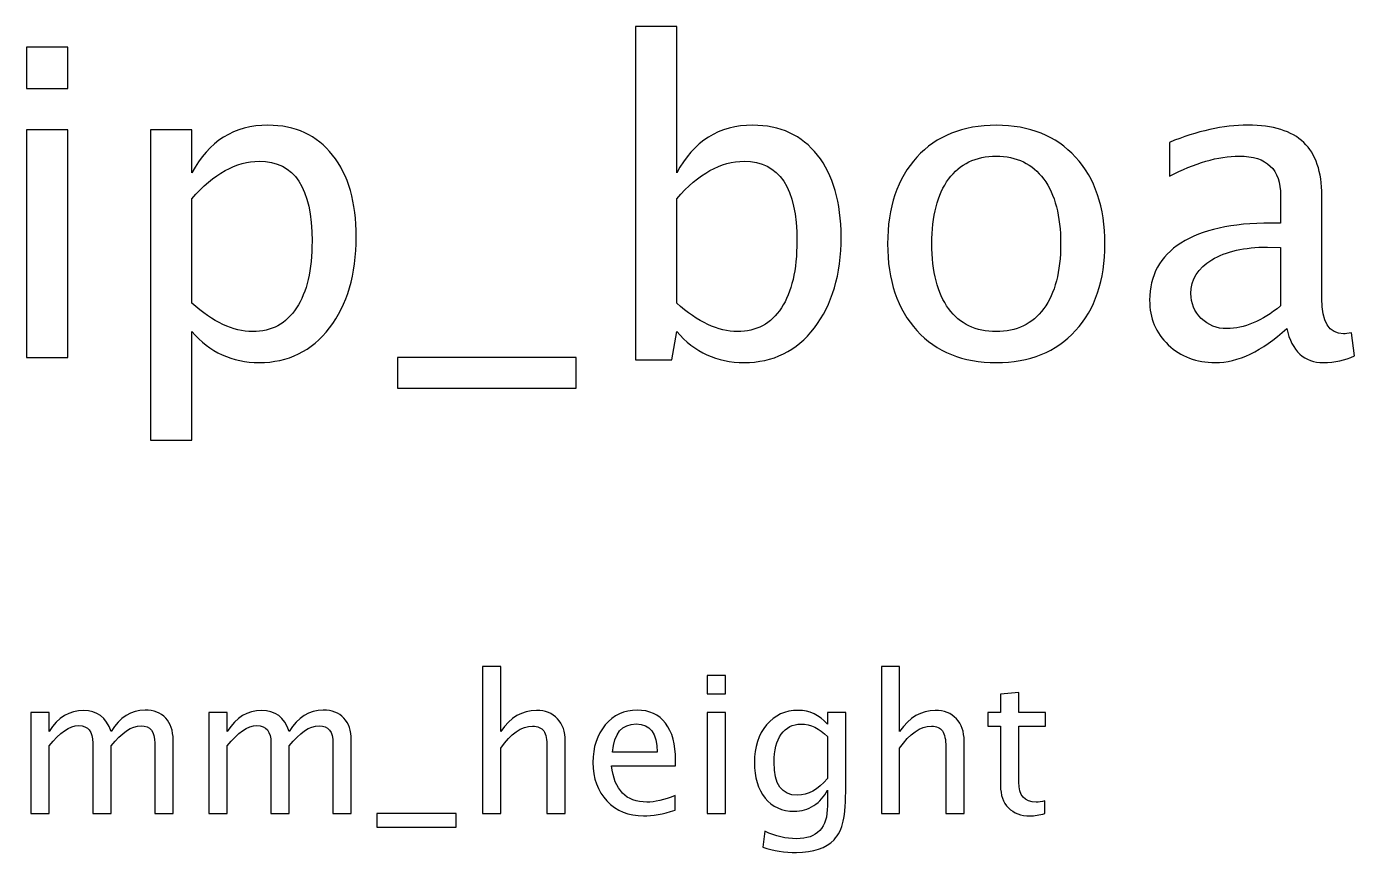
# Model space of a CAD drawing. Header units: centimetres. Extents: x -73 to 73, y -61 to 74.
# Drawn here: x 22.87 to 37.6, y 65.24 to 74.4 of the extents above; entities that cross this region are included whole.
import ezdxf

# ---------------------------------------------------------------- set-up
doc = ezdxf.new("R2010")
doc.units = ezdxf.units.CM
doc.header["$MEASUREMENT"] = 0
doc.layers.add('Layer 1', color=7, linetype='Continuous')

msp = doc.modelspace()

# ---------------------------------------------------------------- linework, layer by layer
at = {"layer": 'Layer 1'}
for points, knots in [([(29.62429, 70.70436), (29.62429, 70.70436), (29.62429, 74.40483), (29.62429, 74.40483), (29.62429, 74.40483), (29.62429, 74.40483), (30.08149, 74.40483), (30.08149, 74.40483), (30.08149, 74.40483), (30.08149, 74.40483), (30.08149, 72.78002), (30.08149, 72.78002), (30.08149, 72.78002), (30.26882, 73.13324), (30.5506, 73.30945), (30.92604, 73.30945), (30.92604, 73.30945), (31.23005, 73.30945), (31.46897, 73.19912), (31.64359, 72.97767), (31.64359, 72.97767), (31.81822, 72.75621), (31.90553, 72.45379), (31.90553, 72.07041), (31.90553, 72.07041), (31.90553, 71.6529), (31.80631, 71.31555), (31.60867, 71.05997), (31.60867, 71.05997), (31.41102, 70.80358), (31.15067, 70.67579), (30.82841, 70.67579), (30.82841, 70.67579), (30.52917, 70.67579), (30.27993, 70.79009), (30.08149, 71.01948), (30.08149, 71.01948), (30.08149, 71.01948), (30.02593, 70.70436), (30.02593, 70.70436), (30.02593, 70.70436), (30.02593, 70.70436), (29.62429, 70.70436), (29.62429, 70.70436)], [0, 0, 0, 0, 0.08333333, 0.08333333, 0.08333333, 0.08333333, 0.16666667, 0.16666667, 0.16666667, 0.16666667, 0.25, 0.25, 0.25, 0.25, 0.33333333, 0.33333333, 0.33333333, 0.33333333, 0.41666667, 0.41666667, 0.41666667, 0.41666667, 0.5, 0.5, 0.5, 0.5, 0.58333333, 0.58333333, 0.58333333, 0.58333333, 0.66666667, 0.66666667, 0.66666667, 0.66666667, 0.75, 0.75, 0.75, 0.75, 0.83333333, 0.83333333, 0.83333333, 0.83333333, 1, 1, 1, 1]), ([(22.86948, 73.71903), (22.86948, 73.71903), (22.86948, 74.17623), (22.86948, 74.17623), (22.86948, 74.17623), (22.86948, 74.17623), (23.32668, 74.17623), (23.32668, 74.17623), (23.32668, 74.17623), (23.32668, 74.17623), (23.32668, 73.71903), (23.32668, 73.71903), (23.32668, 73.71903), (23.32668, 73.71903), (22.86948, 73.71903), (22.86948, 73.71903)], [0, 0, 0, 0, 0.2, 0.2, 0.2, 0.2, 0.4, 0.4, 0.4, 0.4, 0.6, 0.6, 0.6, 0.6, 1, 1, 1, 1]), ([(22.86948, 70.73294), (22.86948, 70.73294), (22.86948, 73.25707), (22.86948, 73.25707), (22.86948, 73.25707), (22.86948, 73.25707), (23.32668, 73.25707), (23.32668, 73.25707), (23.32668, 73.25707), (23.32668, 73.25707), (23.32668, 70.73294), (23.32668, 70.73294), (23.32668, 70.73294), (23.32668, 70.73294), (22.86948, 70.73294), (22.86948, 70.73294)], [0, 0, 0, 0, 0.2, 0.2, 0.2, 0.2, 0.4, 0.4, 0.4, 0.4, 0.6, 0.6, 0.6, 0.6, 1, 1, 1, 1]), ([(24.24584, 69.81378), (24.24584, 69.81378), (24.24584, 73.25707), (24.24584, 73.25707), (24.24584, 73.25707), (24.24584, 73.25707), (24.70304, 73.25707), (24.70304, 73.25707), (24.70304, 73.25707), (24.70304, 73.25707), (24.70304, 72.78002), (24.70304, 72.78002), (24.70304, 72.78002), (24.89037, 73.13324), (25.17215, 73.30945), (25.54759, 73.30945), (25.54759, 73.30945), (25.8516, 73.30945), (26.09052, 73.19912), (26.26514, 72.97767), (26.26514, 72.97767), (26.43977, 72.75621), (26.52708, 72.45379), (26.52708, 72.07041), (26.52708, 72.07041), (26.52708, 71.6529), (26.42786, 71.31555), (26.23022, 71.05997), (26.23022, 71.05997), (26.03257, 70.80358), (25.77222, 70.67579), (25.44996, 70.67579), (25.44996, 70.67579), (25.15072, 70.67579), (24.90148, 70.79009), (24.70304, 71.01948), (24.70304, 71.01948), (24.70304, 71.01948), (24.70304, 69.81378), (24.70304, 69.81378), (24.70304, 69.81378), (24.70304, 69.81378), (24.24584, 69.81378), (24.24584, 69.81378)], [0, 0, 0, 0, 0.08333333, 0.08333333, 0.08333333, 0.08333333, 0.16666667, 0.16666667, 0.16666667, 0.16666667, 0.25, 0.25, 0.25, 0.25, 0.33333333, 0.33333333, 0.33333333, 0.33333333, 0.41666667, 0.41666667, 0.41666667, 0.41666667, 0.5, 0.5, 0.5, 0.5, 0.58333333, 0.58333333, 0.58333333, 0.58333333, 0.66666667, 0.66666667, 0.66666667, 0.66666667, 0.75, 0.75, 0.75, 0.75, 0.83333333, 0.83333333, 0.83333333, 0.83333333, 1, 1, 1, 1]), ([(33.62638, 70.67579), (33.2557, 70.67579), (32.96201, 70.79406), (32.74611, 71.0306), (32.74611, 71.0306), (32.52942, 71.26713), (32.42147, 71.5886), (32.42147, 71.99421), (32.42147, 71.99421), (32.42147, 72.39902), (32.52942, 72.7197), (32.74611, 72.95544), (32.74611, 72.95544), (32.96201, 73.19118), (33.2557, 73.30945), (33.62638, 73.30945), (33.62638, 73.30945), (33.99706, 73.30945), (34.29075, 73.19118), (34.50665, 72.95544), (34.50665, 72.95544), (34.72334, 72.7197), (34.83129, 72.39902), (34.83129, 71.99421), (34.83129, 71.99421), (34.83129, 71.5886), (34.72334, 71.26713), (34.50665, 71.0306), (34.50665, 71.0306), (34.29075, 70.79406), (33.99706, 70.67579), (33.62638, 70.67579)], [0, 0, 0, 0, 0.11111111, 0.11111111, 0.11111111, 0.11111111, 0.22222222, 0.22222222, 0.22222222, 0.22222222, 0.33333333, 0.33333333, 0.33333333, 0.33333333, 0.44444444, 0.44444444, 0.44444444, 0.44444444, 0.55555556, 0.55555556, 0.55555556, 0.55555556, 0.66666667, 0.66666667, 0.66666667, 0.66666667, 0.77777778, 0.77777778, 0.77777778, 0.77777778, 1, 1, 1, 1]), ([(36.84821, 71.05441), (36.57357, 70.802), (36.30925, 70.67579), (36.05525, 70.67579), (36.05525, 70.67579), (35.84649, 70.67579), (35.67266, 70.74088), (35.53534, 70.87185), (35.53534, 70.87185), (35.39723, 71.00282), (35.32818, 71.16792), (35.32818, 71.36715), (35.32818, 71.36715), (35.32818, 71.64258), (35.44406, 71.85451), (35.67584, 72.00215), (35.67584, 72.00215), (35.90761, 72.14978), (36.24019, 72.2236), (36.67358, 72.2236), (36.67358, 72.2236), (36.67358, 72.2236), (36.78074, 72.2236), (36.78074, 72.2236), (36.78074, 72.2236), (36.78074, 72.2236), (36.78074, 72.52761), (36.78074, 72.52761), (36.78074, 72.52761), (36.78074, 72.8205), (36.62834, 72.96655), (36.32274, 72.96655), (36.32274, 72.96655), (36.08621, 72.96655), (35.82744, 72.89194), (35.54725, 72.74272), (35.54725, 72.74272), (35.54725, 72.74272), (35.54725, 73.11895), (35.54725, 73.11895), (35.54725, 73.11895), (35.85523, 73.24595), (36.14574, 73.30945), (36.41799, 73.30945), (36.41799, 73.30945), (36.69819, 73.30945), (36.90536, 73.24595), (37.03791, 73.11816), (37.03791, 73.11816), (37.17126, 72.99037), (37.23794, 72.79352), (37.23794, 72.52761), (37.23794, 72.52761), (37.23794, 72.52761), (37.23794, 71.38699), (37.23794, 71.38699), (37.23794, 71.38699), (37.23794, 71.12585), (37.31811, 70.99488), (37.47924, 70.99488), (37.47924, 70.99488), (37.49908, 70.99488), (37.52845, 70.99805), (37.56734, 71.0044), (37.56734, 71.0044), (37.56734, 71.0044), (37.59989, 70.7504), (37.59989, 70.7504), (37.59989, 70.7504), (37.49591, 70.7004), (37.38161, 70.67579), (37.25619, 70.67579), (37.25619, 70.67579), (37.04268, 70.67579), (36.90694, 70.802), (36.84821, 71.05441)], [0, 0, 0, 0, 0.05, 0.05, 0.05, 0.05, 0.1, 0.1, 0.1, 0.1, 0.15, 0.15, 0.15, 0.15, 0.2, 0.2, 0.2, 0.2, 0.25, 0.25, 0.25, 0.25, 0.3, 0.3, 0.3, 0.3, 0.35, 0.35, 0.35, 0.35, 0.4, 0.4, 0.4, 0.4, 0.45, 0.45, 0.45, 0.45, 0.5, 0.5, 0.5, 0.5, 0.55, 0.55, 0.55, 0.55, 0.6, 0.6, 0.6, 0.6, 0.65, 0.65, 0.65, 0.65, 0.7, 0.7, 0.7, 0.7, 0.75, 0.75, 0.75, 0.75, 0.8, 0.8, 0.8, 0.8, 0.85, 0.85, 0.85, 0.85, 0.9, 0.9, 0.9, 0.9, 1, 1, 1, 1]), ([(33.62558, 71.01869), (33.8518, 71.01869), (34.02802, 71.10362), (34.15343, 71.27428), (34.15343, 71.27428), (34.27805, 71.44414), (34.34075, 71.68465), (34.34075, 71.99421), (34.34075, 71.99421), (34.34075, 72.30298), (34.27805, 72.54269), (34.15343, 72.71255), (34.15343, 72.71255), (34.02802, 72.88162), (33.8518, 72.96655), (33.62558, 72.96655), (33.62558, 72.96655), (33.39857, 72.96655), (33.22236, 72.88162), (33.09853, 72.71255), (33.09853, 72.71255), (32.97392, 72.54269), (32.912, 72.30298), (32.912, 71.99421), (32.912, 71.99421), (32.912, 71.68465), (32.97392, 71.44414), (33.09853, 71.27428), (33.09853, 71.27428), (33.22236, 71.10362), (33.39857, 71.01869), (33.62558, 71.01869)], [0, 0, 0, 0, 0.11111111, 0.11111111, 0.11111111, 0.11111111, 0.22222222, 0.22222222, 0.22222222, 0.22222222, 0.33333333, 0.33333333, 0.33333333, 0.33333333, 0.44444444, 0.44444444, 0.44444444, 0.44444444, 0.55555556, 0.55555556, 0.55555556, 0.55555556, 0.66666667, 0.66666667, 0.66666667, 0.66666667, 0.77777778, 0.77777778, 0.77777778, 0.77777778, 1, 1, 1, 1]), ([(24.70304, 71.3346), (24.93878, 71.12426), (25.16342, 71.01869), (25.37693, 71.01869), (25.37693, 71.01869), (25.58728, 71.01869), (25.75, 71.1068), (25.8643, 71.28222), (25.8643, 71.28222), (25.97939, 71.45763), (26.03654, 71.70449), (26.03654, 72.02358), (26.03654, 72.02358), (26.03654, 72.61413), (25.84128, 72.9094), (25.45075, 72.9094), (25.45075, 72.9094), (25.19517, 72.9094), (24.94593, 72.77129), (24.70304, 72.49427), (24.70304, 72.49427), (24.70304, 72.49427), (24.70304, 71.3346), (24.70304, 71.3346)], [0, 0, 0, 0, 0.14285714, 0.14285714, 0.14285714, 0.14285714, 0.28571429, 0.28571429, 0.28571429, 0.28571429, 0.42857143, 0.42857143, 0.42857143, 0.42857143, 0.57142857, 0.57142857, 0.57142857, 0.57142857, 0.71428571, 0.71428571, 0.71428571, 0.71428571, 1, 1, 1, 1]), ([(30.08149, 71.3346), (30.31723, 71.12426), (30.54187, 71.01869), (30.75538, 71.01869), (30.75538, 71.01869), (30.96573, 71.01869), (31.12845, 71.1068), (31.24275, 71.28222), (31.24275, 71.28222), (31.35784, 71.45763), (31.41499, 71.70449), (31.41499, 72.02358), (31.41499, 72.02358), (31.41499, 72.61413), (31.21973, 72.9094), (30.8292, 72.9094), (30.8292, 72.9094), (30.57362, 72.9094), (30.32438, 72.77129), (30.08149, 72.49427), (30.08149, 72.49427), (30.08149, 72.49427), (30.08149, 71.3346), (30.08149, 71.3346)], [0, 0, 0, 0, 0.14285714, 0.14285714, 0.14285714, 0.14285714, 0.28571429, 0.28571429, 0.28571429, 0.28571429, 0.42857143, 0.42857143, 0.42857143, 0.42857143, 0.57142857, 0.57142857, 0.57142857, 0.57142857, 0.71428571, 0.71428571, 0.71428571, 0.71428571, 1, 1, 1, 1]), ([(36.78074, 71.30365), (36.78074, 71.30365), (36.78074, 71.95214), (36.78074, 71.95214), (36.78074, 71.95214), (36.78074, 71.95214), (36.63389, 71.9569), (36.63389, 71.9569), (36.63389, 71.9569), (36.37989, 71.9569), (36.17511, 71.91007), (36.01874, 71.81641), (36.01874, 71.81641), (35.86316, 71.72195), (35.78538, 71.59733), (35.78538, 71.44176), (35.78538, 71.44176), (35.78538, 71.33302), (35.82427, 71.24094), (35.90126, 71.16553), (35.90126, 71.16553), (35.97905, 71.09013), (36.07351, 71.05203), (36.18543, 71.05203), (36.18543, 71.05203), (36.37593, 71.05203), (36.57436, 71.13617), (36.78074, 71.30365)], [0, 0, 0, 0, 0.125, 0.125, 0.125, 0.125, 0.25, 0.25, 0.25, 0.25, 0.375, 0.375, 0.375, 0.375, 0.5, 0.5, 0.5, 0.5, 0.625, 0.625, 0.625, 0.625, 0.75, 0.75, 0.75, 0.75, 1, 1, 1, 1]), ([(26.98587, 70.39004), (26.98587, 70.39004), (26.98587, 70.73294), (26.98587, 70.73294), (26.98587, 70.73294), (26.98587, 70.73294), (28.96707, 70.73294), (28.96707, 70.73294), (28.96707, 70.73294), (28.96707, 70.73294), (28.96707, 70.39004), (28.96707, 70.39004), (28.96707, 70.39004), (28.96707, 70.39004), (26.98587, 70.39004), (26.98587, 70.39004)], [0, 0, 0, 0, 0.2, 0.2, 0.2, 0.2, 0.4, 0.4, 0.4, 0.4, 0.6, 0.6, 0.6, 0.6, 1, 1, 1, 1]), ([(27.92712, 65.67044), (27.92712, 65.67044), (27.92712, 67.30239), (27.92712, 67.30239), (27.92712, 67.30239), (27.92712, 67.30239), (28.13032, 67.30239), (28.13032, 67.30239), (28.13032, 67.30239), (28.13032, 67.30239), (28.13032, 66.58026), (28.13032, 66.58026), (28.13032, 66.58026), (28.23792, 66.73724), (28.36986, 66.81556), (28.52579, 66.81556), (28.52579, 66.81556), (28.62386, 66.81556), (28.70182, 66.78487), (28.75932, 66.72313), (28.75932, 66.72313), (28.81683, 66.66175), (28.84576, 66.57884), (28.84576, 66.47513), (28.84576, 66.47513), (28.84576, 66.47513), (28.84576, 65.67044), (28.84576, 65.67044), (28.84576, 65.67044), (28.84576, 65.67044), (28.64255, 65.67044), (28.64255, 65.67044), (28.64255, 65.67044), (28.64255, 65.67044), (28.64255, 66.40881), (28.64255, 66.40881), (28.64255, 66.40881), (28.64255, 66.49206), (28.63021, 66.55133), (28.60587, 66.58661), (28.60587, 66.58661), (28.58117, 66.62224), (28.5406, 66.63987), (28.4838, 66.63987), (28.4838, 66.63987), (28.35892, 66.63987), (28.24109, 66.55838), (28.13032, 66.3954), (28.13032, 66.3954), (28.13032, 66.3954), (28.13032, 65.67044), (28.13032, 65.67044), (28.13032, 65.67044), (28.13032, 65.67044), (27.92712, 65.67044), (27.92712, 65.67044)], [0, 0, 0, 0, 0.06666667, 0.06666667, 0.06666667, 0.06666667, 0.13333333, 0.13333333, 0.13333333, 0.13333333, 0.2, 0.2, 0.2, 0.2, 0.26666667, 0.26666667, 0.26666667, 0.26666667, 0.33333333, 0.33333333, 0.33333333, 0.33333333, 0.4, 0.4, 0.4, 0.4, 0.46666667, 0.46666667, 0.46666667, 0.46666667, 0.53333333, 0.53333333, 0.53333333, 0.53333333, 0.6, 0.6, 0.6, 0.6, 0.66666667, 0.66666667, 0.66666667, 0.66666667, 0.73333333, 0.73333333, 0.73333333, 0.73333333, 0.8, 0.8, 0.8, 0.8, 0.86666667, 0.86666667, 0.86666667, 0.86666667, 1, 1, 1, 1]), ([(30.42021, 66.99759), (30.42021, 66.99759), (30.42021, 67.20079), (30.42021, 67.20079), (30.42021, 67.20079), (30.42021, 67.20079), (30.62341, 67.20079), (30.62341, 67.20079), (30.62341, 67.20079), (30.62341, 67.20079), (30.62341, 66.99759), (30.62341, 66.99759), (30.62341, 66.99759), (30.62341, 66.99759), (30.42021, 66.99759), (30.42021, 66.99759)], [0, 0, 0, 0, 0.2, 0.2, 0.2, 0.2, 0.4, 0.4, 0.4, 0.4, 0.6, 0.6, 0.6, 0.6, 1, 1, 1, 1]), ([(32.35167, 65.67044), (32.35167, 65.67044), (32.35167, 67.30239), (32.35167, 67.30239), (32.35167, 67.30239), (32.35167, 67.30239), (32.55487, 67.30239), (32.55487, 67.30239), (32.55487, 67.30239), (32.55487, 67.30239), (32.55487, 66.58026), (32.55487, 66.58026), (32.55487, 66.58026), (32.66247, 66.73724), (32.79441, 66.81556), (32.95034, 66.81556), (32.95034, 66.81556), (33.04841, 66.81556), (33.12637, 66.78487), (33.18387, 66.72313), (33.18387, 66.72313), (33.24138, 66.66175), (33.27031, 66.57884), (33.27031, 66.47513), (33.27031, 66.47513), (33.27031, 66.47513), (33.27031, 65.67044), (33.27031, 65.67044), (33.27031, 65.67044), (33.27031, 65.67044), (33.0671, 65.67044), (33.0671, 65.67044), (33.0671, 65.67044), (33.0671, 65.67044), (33.0671, 66.40881), (33.0671, 66.40881), (33.0671, 66.40881), (33.0671, 66.49206), (33.05476, 66.55133), (33.03042, 66.58661), (33.03042, 66.58661), (33.00572, 66.62224), (32.96515, 66.63987), (32.90835, 66.63987), (32.90835, 66.63987), (32.78347, 66.63987), (32.66564, 66.55838), (32.55487, 66.3954), (32.55487, 66.3954), (32.55487, 66.3954), (32.55487, 65.67044), (32.55487, 65.67044), (32.55487, 65.67044), (32.55487, 65.67044), (32.35167, 65.67044), (32.35167, 65.67044)], [0, 0, 0, 0, 0.06666667, 0.06666667, 0.06666667, 0.06666667, 0.13333333, 0.13333333, 0.13333333, 0.13333333, 0.2, 0.2, 0.2, 0.2, 0.26666667, 0.26666667, 0.26666667, 0.26666667, 0.33333333, 0.33333333, 0.33333333, 0.33333333, 0.4, 0.4, 0.4, 0.4, 0.46666667, 0.46666667, 0.46666667, 0.46666667, 0.53333333, 0.53333333, 0.53333333, 0.53333333, 0.6, 0.6, 0.6, 0.6, 0.66666667, 0.66666667, 0.66666667, 0.66666667, 0.73333333, 0.73333333, 0.73333333, 0.73333333, 0.8, 0.8, 0.8, 0.8, 0.86666667, 0.86666667, 0.86666667, 0.86666667, 1, 1, 1, 1]), ([(34.16707, 65.67079), (34.10428, 65.65351), (34.0496, 65.64504), (34.00338, 65.64504), (34.00338, 65.64504), (33.89967, 65.64504), (33.81888, 65.67467), (33.76102, 65.73394), (33.76102, 65.73394), (33.70281, 65.79321), (33.67389, 65.8754), (33.67389, 65.98088), (33.67389, 65.98088), (33.67389, 65.98088), (33.67389, 66.63987), (33.67389, 66.63987), (33.67389, 66.63987), (33.67389, 66.63987), (33.53348, 66.63987), (33.53348, 66.63987), (33.53348, 66.63987), (33.53348, 66.63987), (33.53348, 66.79228), (33.53348, 66.79228), (33.53348, 66.79228), (33.53348, 66.79228), (33.67389, 66.79228), (33.67389, 66.79228), (33.67389, 66.79228), (33.67389, 66.79228), (33.67389, 66.99512), (33.67389, 66.99512), (33.67389, 66.99512), (33.67389, 66.99512), (33.87709, 67.01453), (33.87709, 67.01453), (33.87709, 67.01453), (33.87709, 67.01453), (33.87709, 66.79228), (33.87709, 66.79228), (33.87709, 66.79228), (33.87709, 66.79228), (34.1713, 66.79228), (34.1713, 66.79228), (34.1713, 66.79228), (34.1713, 66.79228), (34.1713, 66.63987), (34.1713, 66.63987), (34.1713, 66.63987), (34.1713, 66.63987), (33.87709, 66.63987), (33.87709, 66.63987), (33.87709, 66.63987), (33.87709, 66.63987), (33.87709, 66.01757), (33.87709, 66.01757), (33.87709, 66.01757), (33.87709, 65.87082), (33.94094, 65.79744), (34.06829, 65.79744), (34.06829, 65.79744), (34.09546, 65.79744), (34.12827, 65.80203), (34.16707, 65.81085), (34.16707, 65.81085), (34.16707, 65.81085), (34.16707, 65.67079), (34.16707, 65.67079)], [0, 0, 0, 0, 0.05555556, 0.05555556, 0.05555556, 0.05555556, 0.11111111, 0.11111111, 0.11111111, 0.11111111, 0.16666667, 0.16666667, 0.16666667, 0.16666667, 0.22222222, 0.22222222, 0.22222222, 0.22222222, 0.27777778, 0.27777778, 0.27777778, 0.27777778, 0.33333333, 0.33333333, 0.33333333, 0.33333333, 0.38888889, 0.38888889, 0.38888889, 0.38888889, 0.44444444, 0.44444444, 0.44444444, 0.44444444, 0.5, 0.5, 0.5, 0.5, 0.55555556, 0.55555556, 0.55555556, 0.55555556, 0.61111111, 0.61111111, 0.61111111, 0.61111111, 0.66666667, 0.66666667, 0.66666667, 0.66666667, 0.72222222, 0.72222222, 0.72222222, 0.72222222, 0.77777778, 0.77777778, 0.77777778, 0.77777778, 0.83333333, 0.83333333, 0.83333333, 0.83333333, 0.88888889, 0.88888889, 0.88888889, 0.88888889, 1, 1, 1, 1]), ([(22.91626, 65.67044), (22.91626, 65.67044), (22.91626, 66.79228), (22.91626, 66.79228), (22.91626, 66.79228), (22.91626, 66.79228), (23.11946, 66.79228), (23.11946, 66.79228), (23.11946, 66.79228), (23.11946, 66.79228), (23.11946, 66.58026), (23.11946, 66.58026), (23.11946, 66.58026), (23.21859, 66.73724), (23.34559, 66.81556), (23.50117, 66.81556), (23.50117, 66.81556), (23.6511, 66.81556), (23.75305, 66.73724), (23.80738, 66.58026), (23.80738, 66.58026), (23.90369, 66.73865), (24.02928, 66.81768), (24.18344, 66.81768), (24.18344, 66.81768), (24.28187, 66.81768), (24.35842, 66.78875), (24.4131, 66.73054), (24.4131, 66.73054), (24.46778, 66.67233), (24.4953, 66.59084), (24.4953, 66.48606), (24.4953, 66.48606), (24.4953, 66.48606), (24.4953, 65.67044), (24.4953, 65.67044), (24.4953, 65.67044), (24.4953, 65.67044), (24.2921, 65.67044), (24.2921, 65.67044), (24.2921, 65.67044), (24.2921, 65.67044), (24.2921, 66.45255), (24.2921, 66.45255), (24.2921, 66.45255), (24.2921, 66.58026), (24.2413, 66.64411), (24.1397, 66.64411), (24.1397, 66.64411), (24.03421, 66.64411), (23.92344, 66.56967), (23.80738, 66.42045), (23.80738, 66.42045), (23.80738, 66.42045), (23.80738, 65.67044), (23.80738, 65.67044), (23.80738, 65.67044), (23.80738, 65.67044), (23.60418, 65.67044), (23.60418, 65.67044), (23.60418, 65.67044), (23.60418, 65.67044), (23.60418, 66.45326), (23.60418, 66.45326), (23.60418, 66.45326), (23.60418, 66.58202), (23.55267, 66.64622), (23.44931, 66.64622), (23.44931, 66.64622), (23.34665, 66.64622), (23.23658, 66.57144), (23.11946, 66.42151), (23.11946, 66.42151), (23.11946, 66.42151), (23.11946, 65.67044), (23.11946, 65.67044), (23.11946, 65.67044), (23.11946, 65.67044), (22.91626, 65.67044), (22.91626, 65.67044)], [0, 0, 0, 0, 0.04761905, 0.04761905, 0.04761905, 0.04761905, 0.0952381, 0.0952381, 0.0952381, 0.0952381, 0.14285714, 0.14285714, 0.14285714, 0.14285714, 0.19047619, 0.19047619, 0.19047619, 0.19047619, 0.23809524, 0.23809524, 0.23809524, 0.23809524, 0.28571429, 0.28571429, 0.28571429, 0.28571429, 0.33333333, 0.33333333, 0.33333333, 0.33333333, 0.38095238, 0.38095238, 0.38095238, 0.38095238, 0.42857143, 0.42857143, 0.42857143, 0.42857143, 0.47619048, 0.47619048, 0.47619048, 0.47619048, 0.52380952, 0.52380952, 0.52380952, 0.52380952, 0.57142857, 0.57142857, 0.57142857, 0.57142857, 0.61904762, 0.61904762, 0.61904762, 0.61904762, 0.66666667, 0.66666667, 0.66666667, 0.66666667, 0.71428571, 0.71428571, 0.71428571, 0.71428571, 0.76190476, 0.76190476, 0.76190476, 0.76190476, 0.80952381, 0.80952381, 0.80952381, 0.80952381, 0.85714286, 0.85714286, 0.85714286, 0.85714286, 0.9047619, 0.9047619, 0.9047619, 0.9047619, 1, 1, 1, 1]), ([(24.89252, 65.67044), (24.89252, 65.67044), (24.89252, 66.79228), (24.89252, 66.79228), (24.89252, 66.79228), (24.89252, 66.79228), (25.09572, 66.79228), (25.09572, 66.79228), (25.09572, 66.79228), (25.09572, 66.79228), (25.09572, 66.58026), (25.09572, 66.58026), (25.09572, 66.58026), (25.19485, 66.73724), (25.32185, 66.81556), (25.47743, 66.81556), (25.47743, 66.81556), (25.62736, 66.81556), (25.72931, 66.73724), (25.78364, 66.58026), (25.78364, 66.58026), (25.87995, 66.73865), (26.00554, 66.81768), (26.1597, 66.81768), (26.1597, 66.81768), (26.25813, 66.81768), (26.33468, 66.78875), (26.38936, 66.73054), (26.38936, 66.73054), (26.44404, 66.67233), (26.47156, 66.59084), (26.47156, 66.48606), (26.47156, 66.48606), (26.47156, 66.48606), (26.47156, 65.67044), (26.47156, 65.67044), (26.47156, 65.67044), (26.47156, 65.67044), (26.26836, 65.67044), (26.26836, 65.67044), (26.26836, 65.67044), (26.26836, 65.67044), (26.26836, 66.45255), (26.26836, 66.45255), (26.26836, 66.45255), (26.26836, 66.58026), (26.21756, 66.64411), (26.11596, 66.64411), (26.11596, 66.64411), (26.01047, 66.64411), (25.8997, 66.56967), (25.78364, 66.42045), (25.78364, 66.42045), (25.78364, 66.42045), (25.78364, 65.67044), (25.78364, 65.67044), (25.78364, 65.67044), (25.78364, 65.67044), (25.58044, 65.67044), (25.58044, 65.67044), (25.58044, 65.67044), (25.58044, 65.67044), (25.58044, 66.45326), (25.58044, 66.45326), (25.58044, 66.45326), (25.58044, 66.58202), (25.52893, 66.64622), (25.42557, 66.64622), (25.42557, 66.64622), (25.32291, 66.64622), (25.21284, 66.57144), (25.09572, 66.42151), (25.09572, 66.42151), (25.09572, 66.42151), (25.09572, 65.67044), (25.09572, 65.67044), (25.09572, 65.67044), (25.09572, 65.67044), (24.89252, 65.67044), (24.89252, 65.67044)], [0, 0, 0, 0, 0.04761905, 0.04761905, 0.04761905, 0.04761905, 0.0952381, 0.0952381, 0.0952381, 0.0952381, 0.14285714, 0.14285714, 0.14285714, 0.14285714, 0.19047619, 0.19047619, 0.19047619, 0.19047619, 0.23809524, 0.23809524, 0.23809524, 0.23809524, 0.28571429, 0.28571429, 0.28571429, 0.28571429, 0.33333333, 0.33333333, 0.33333333, 0.33333333, 0.38095238, 0.38095238, 0.38095238, 0.38095238, 0.42857143, 0.42857143, 0.42857143, 0.42857143, 0.47619048, 0.47619048, 0.47619048, 0.47619048, 0.52380952, 0.52380952, 0.52380952, 0.52380952, 0.57142857, 0.57142857, 0.57142857, 0.57142857, 0.61904762, 0.61904762, 0.61904762, 0.61904762, 0.66666667, 0.66666667, 0.66666667, 0.66666667, 0.71428571, 0.71428571, 0.71428571, 0.71428571, 0.76190476, 0.76190476, 0.76190476, 0.76190476, 0.80952381, 0.80952381, 0.80952381, 0.80952381, 0.85714286, 0.85714286, 0.85714286, 0.85714286, 0.9047619, 0.9047619, 0.9047619, 0.9047619, 1, 1, 1, 1]), ([(30.06425, 65.70642), (29.92773, 65.6655), (29.81096, 65.64504), (29.71359, 65.64504), (29.71359, 65.64504), (29.54743, 65.64504), (29.41232, 65.70007), (29.30825, 65.80979), (29.30825, 65.80979), (29.20418, 65.9195), (29.15197, 66.06167), (29.15197, 66.23665), (29.15197, 66.23665), (29.15197, 66.40634), (29.19783, 66.54568), (29.28991, 66.65469), (29.28991, 66.65469), (29.38198, 66.76335), (29.49981, 66.81768), (29.64339, 66.81768), (29.64339, 66.81768), (29.77921, 66.81768), (29.88434, 66.76934), (29.95842, 66.67268), (29.95842, 66.67268), (30.0325, 66.57602), (30.06955, 66.43914), (30.06955, 66.2617), (30.06955, 66.2617), (30.06955, 66.2617), (30.06849, 66.19961), (30.06849, 66.19961), (30.06849, 66.19961), (30.06849, 66.19961), (29.3594, 66.19961), (29.3594, 66.19961), (29.3594, 66.19961), (29.38904, 65.9315), (29.51992, 65.79744), (29.75169, 65.79744), (29.75169, 65.79744), (29.83671, 65.79744), (29.94078, 65.82143), (30.06425, 65.86941), (30.06425, 65.86941), (30.06425, 65.86941), (30.06425, 65.70642), (30.06425, 65.70642)], [0, 0, 0, 0, 0.07692308, 0.07692308, 0.07692308, 0.07692308, 0.15384615, 0.15384615, 0.15384615, 0.15384615, 0.23076923, 0.23076923, 0.23076923, 0.23076923, 0.30769231, 0.30769231, 0.30769231, 0.30769231, 0.38461538, 0.38461538, 0.38461538, 0.38461538, 0.46153846, 0.46153846, 0.46153846, 0.46153846, 0.53846154, 0.53846154, 0.53846154, 0.53846154, 0.61538462, 0.61538462, 0.61538462, 0.61538462, 0.69230769, 0.69230769, 0.69230769, 0.69230769, 0.76923077, 0.76923077, 0.76923077, 0.76923077, 0.84615385, 0.84615385, 0.84615385, 0.84615385, 1, 1, 1, 1]), ([(30.42021, 65.67044), (30.42021, 65.67044), (30.42021, 66.79228), (30.42021, 66.79228), (30.42021, 66.79228), (30.42021, 66.79228), (30.62341, 66.79228), (30.62341, 66.79228), (30.62341, 66.79228), (30.62341, 66.79228), (30.62341, 65.67044), (30.62341, 65.67044), (30.62341, 65.67044), (30.62341, 65.67044), (30.42021, 65.67044), (30.42021, 65.67044)], [0, 0, 0, 0, 0.2, 0.2, 0.2, 0.2, 0.4, 0.4, 0.4, 0.4, 0.6, 0.6, 0.6, 0.6, 1, 1, 1, 1]), ([(31.03616, 65.29791), (31.03616, 65.29791), (31.06015, 65.47359), (31.06015, 65.47359), (31.06015, 65.47359), (31.17798, 65.41856), (31.29475, 65.39104), (31.41011, 65.39104), (31.41011, 65.39104), (31.63906, 65.39104), (31.75371, 65.5124), (31.75371, 65.75475), (31.75371, 65.75475), (31.75371, 65.75475), (31.75371, 65.93114), (31.75371, 65.93114), (31.75371, 65.93114), (31.71844, 65.85671), (31.66834, 65.7992), (31.60308, 65.75793), (31.60308, 65.75793), (31.53781, 65.71665), (31.46514, 65.69584), (31.38506, 65.69584), (31.38506, 65.69584), (31.24924, 65.69584), (31.14164, 65.74452), (31.06227, 65.84189), (31.06227, 65.84189), (30.98289, 65.93926), (30.94303, 66.0712), (30.94303, 66.23771), (30.94303, 66.23771), (30.94303, 66.4081), (30.98819, 66.54709), (31.0785, 66.65469), (31.0785, 66.65469), (31.16916, 66.76194), (31.28593, 66.81556), (31.42951, 66.81556), (31.42951, 66.81556), (31.5551, 66.81556), (31.6634, 66.76476), (31.75371, 66.66281), (31.75371, 66.66281), (31.75371, 66.66281), (31.75371, 66.79228), (31.75371, 66.79228), (31.75371, 66.79228), (31.75371, 66.79228), (31.95692, 66.79228), (31.95692, 66.79228), (31.95692, 66.79228), (31.95692, 66.79228), (31.95692, 65.97665), (31.95692, 65.97665), (31.95692, 65.97665), (31.95692, 65.80132), (31.94774, 65.6715), (31.9294, 65.58718), (31.9294, 65.58718), (31.91141, 65.50287), (31.87683, 65.43373), (31.82674, 65.3801), (31.82674, 65.3801), (31.73784, 65.28591), (31.59885, 65.23864), (31.41011, 65.23864), (31.41011, 65.23864), (31.28064, 65.23864), (31.15611, 65.25839), (31.03616, 65.29791)], [0, 0, 0, 0, 0.05263158, 0.05263158, 0.05263158, 0.05263158, 0.10526316, 0.10526316, 0.10526316, 0.10526316, 0.15789474, 0.15789474, 0.15789474, 0.15789474, 0.21052632, 0.21052632, 0.21052632, 0.21052632, 0.26315789, 0.26315789, 0.26315789, 0.26315789, 0.31578947, 0.31578947, 0.31578947, 0.31578947, 0.36842105, 0.36842105, 0.36842105, 0.36842105, 0.42105263, 0.42105263, 0.42105263, 0.42105263, 0.47368421, 0.47368421, 0.47368421, 0.47368421, 0.52631579, 0.52631579, 0.52631579, 0.52631579, 0.57894737, 0.57894737, 0.57894737, 0.57894737, 0.63157895, 0.63157895, 0.63157895, 0.63157895, 0.68421053, 0.68421053, 0.68421053, 0.68421053, 0.73684211, 0.73684211, 0.73684211, 0.73684211, 0.78947368, 0.78947368, 0.78947368, 0.78947368, 0.84210526, 0.84210526, 0.84210526, 0.84210526, 0.89473684, 0.89473684, 0.89473684, 0.89473684, 1, 1, 1, 1]), ([(29.36999, 66.35201), (29.36999, 66.35201), (29.86529, 66.35201), (29.86529, 66.35201), (29.86529, 66.35201), (29.86529, 66.56085), (29.78732, 66.66527), (29.63175, 66.66527), (29.63175, 66.66527), (29.47512, 66.66527), (29.38798, 66.56085), (29.36999, 66.35201)], [0, 0, 0, 0, 0.25, 0.25, 0.25, 0.25, 0.5, 0.5, 0.5, 0.5, 1, 1, 1, 1]), ([(31.75371, 66.0585), (31.75371, 66.0585), (31.75371, 66.52381), (31.75371, 66.52381), (31.75371, 66.52381), (31.66411, 66.61659), (31.56639, 66.66316), (31.46091, 66.66316), (31.46091, 66.66316), (31.36707, 66.66316), (31.29369, 66.62576), (31.24078, 66.55062), (31.24078, 66.55062), (31.18751, 66.47583), (31.16105, 66.37176), (31.16105, 66.23912), (31.16105, 66.23912), (31.16105, 65.99535), (31.24748, 65.87364), (31.42069, 65.87364), (31.42069, 65.87364), (31.53852, 65.87364), (31.64965, 65.93538), (31.75371, 66.0585)], [0, 0, 0, 0, 0.14285714, 0.14285714, 0.14285714, 0.14285714, 0.28571429, 0.28571429, 0.28571429, 0.28571429, 0.42857143, 0.42857143, 0.42857143, 0.42857143, 0.57142857, 0.57142857, 0.57142857, 0.57142857, 0.71428571, 0.71428571, 0.71428571, 0.71428571, 1, 1, 1, 1]), ([(26.75448, 65.51804), (26.75448, 65.51804), (26.75448, 65.67044), (26.75448, 65.67044), (26.75448, 65.67044), (26.75448, 65.67044), (27.63501, 65.67044), (27.63501, 65.67044), (27.63501, 65.67044), (27.63501, 65.67044), (27.63501, 65.51804), (27.63501, 65.51804), (27.63501, 65.51804), (27.63501, 65.51804), (26.75448, 65.51804), (26.75448, 65.51804)], [0, 0, 0, 0, 0.2, 0.2, 0.2, 0.2, 0.4, 0.4, 0.4, 0.4, 0.6, 0.6, 0.6, 0.6, 1, 1, 1, 1])]:
    msp.add_open_spline(points, degree=3, knots=knots, dxfattribs=at)

doc.saveas('drawing.dxf')
